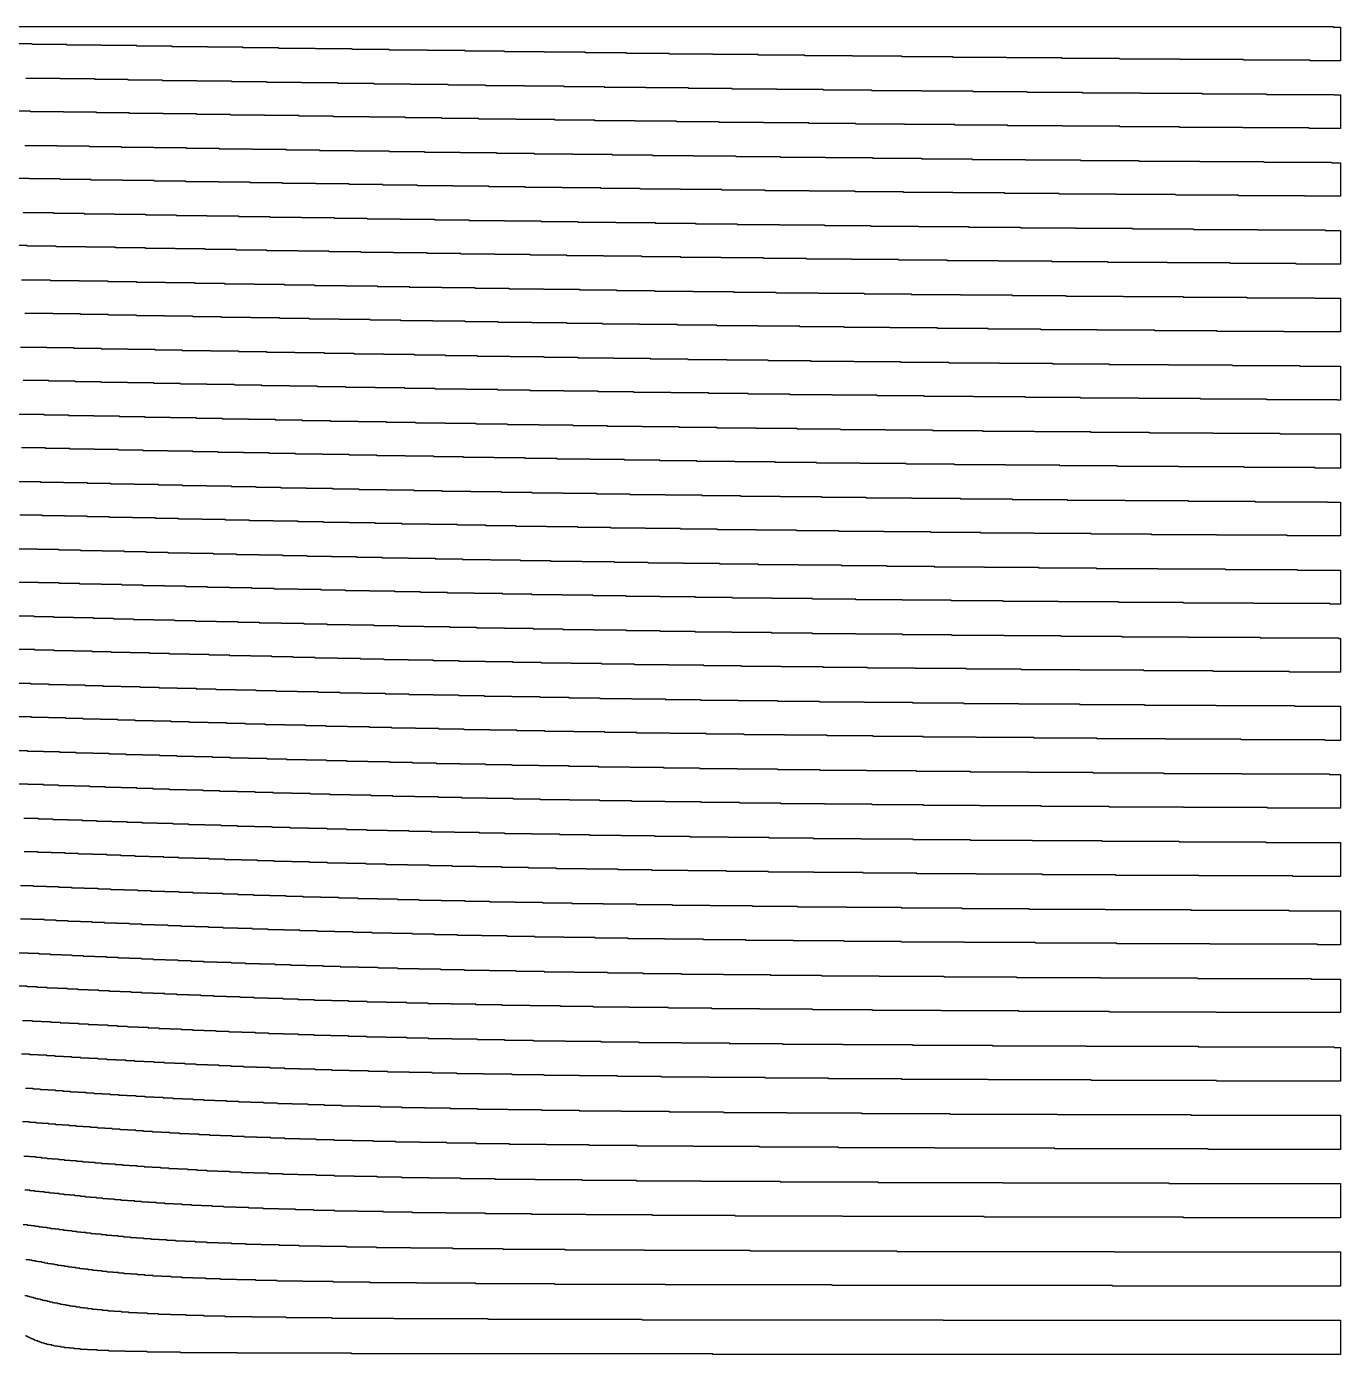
# Model space of a CAD drawing. Extents: x 600 to 5400, y 600 to 5400.
# Drawn here: x 3055 to 5400, y 3030 to 5400 of the extents above; entities that cross this region are included whole.
import ezdxf

# ---------------------------------------------------------------- set-up
doc = ezdxf.new("R2010")
doc.units = 0
doc.layers.add('LG_20_ZP600_INV_LG', color=5, linetype='CONTINUOUS')

msp = doc.modelspace()

# ---------------------------------------------------------------- linework, layer by layer
at = {"layer": 'LG_20_ZP600_INV_LG'}
for points in [[(606, 5400), (5387, 5400), (5387, 5399), (5400, 5399), (5400, 5339), (5346, 5339), (5346, 5340), (5227, 5340), (5227, 5341), (5114, 5341), (5114, 5342), (5006, 5342), (5006, 5343), (4903, 5343), (4903, 5344), (4804, 5344), (4804, 5345), (4709, 5345), (4709, 5346), (4617, 5346), (4617, 5347), (4529, 5347), (4529, 5348), (4444, 5348), (4444, 5349), (4361, 5349), (4361, 5350), (4280, 5350), (4280, 5351), (4202, 5351), (4202, 5352), (4126, 5352), (4126, 5353), (4052, 5353), (4052, 5354), (3979, 5354), (3979, 5355), (3908, 5355), (3908, 5356), (3838, 5356), (3838, 5357), (3770, 5357), (3770, 5358), (3702, 5358), (3702, 5359), (3636, 5359), (3636, 5360), (3570, 5360), (3570, 5361), (3505, 5361), (3505, 5362), (3441, 5362), (3441, 5363), (3378, 5363), (3378, 5364), (3315, 5364), (3315, 5365), (3252, 5365), (3252, 5366), (3189, 5366), (3189, 5367), (3127, 5367), (3127, 5368), (3065, 5368), (3065, 5369), (3003, 5369)], [(3054, 5308), (3115, 5308), (3115, 5307), (3176, 5307), (3176, 5306), (3236, 5306), (3236, 5305), (3297, 5305), (3297, 5304), (3359, 5304), (3359, 5303), (3421, 5303), (3421, 5302), (3483, 5302), (3483, 5301), (3546, 5301), (3546, 5300), (3610, 5300), (3610, 5299), (3675, 5299), (3675, 5298), (3740, 5298), (3740, 5297), (3807, 5297), (3807, 5296), (3874, 5296), (3874, 5295), (3944, 5295), (3944, 5294), (4014, 5294), (4014, 5293), (4086, 5293), (4086, 5292), (4160, 5292), (4160, 5291), (4236, 5291), (4236, 5290), (4314, 5290), (4314, 5289), (4394, 5289), (4394, 5288), (4477, 5288), (4477, 5287), (4563, 5287), (4563, 5286), (4652, 5286), (4652, 5285), (4744, 5285), (4744, 5284), (4840, 5284), (4840, 5283), (4939, 5283), (4939, 5282), (5044, 5282), (5044, 5281), (5153, 5281), (5153, 5280), (5268, 5280), (5268, 5279), (5389, 5279), (5389, 5278), (5400, 5278), (5400, 5218), (5344, 5218), (5344, 5219), (5226, 5219), (5226, 5220), (5113, 5220), (5113, 5221), (5006, 5221), (5006, 5222), (4904, 5222), (4904, 5223), (4806, 5223), (4806, 5224), (4712, 5224), (4712, 5225), (4622, 5225), (4622, 5226), (4535, 5226), (4535, 5227), (4451, 5227), (4451, 5228), (4370, 5228), (4370, 5229), (4291, 5229), (4291, 5230), (4215, 5230), (4215, 5231), (4141, 5231), (4141, 5232), (4069, 5232), (4069, 5233), (3998, 5233), (3998, 5234), (3929, 5234), (3929, 5235), (3862, 5235), (3862, 5236), (3796, 5236), (3796, 5237), (3731, 5237), (3731, 5238), (3667, 5238), (3667, 5239), (3603, 5239), (3603, 5240), (3541, 5240), (3541, 5241), (3480, 5241), (3480, 5242), (3419, 5242), (3419, 5243), (3359, 5243), (3359, 5244), (3299, 5244), (3299, 5245), (3239, 5245), (3239, 5246), (3180, 5246), (3180, 5247), (3121, 5247), (3121, 5248), (3062, 5248), (3062, 5249), (3003, 5249)], [(3052, 5188), (3109, 5188), (3109, 5187), (3167, 5187), (3167, 5186), (3224, 5186), (3224, 5185), (3282, 5185), (3282, 5184), (3340, 5184), (3340, 5183), (3399, 5183), (3399, 5182), (3458, 5182), (3458, 5181), (3518, 5181), (3518, 5180), (3578, 5180), (3578, 5179), (3639, 5179), (3639, 5178), (3702, 5178), (3702, 5177), (3765, 5177), (3765, 5176), (3829, 5176), (3829, 5175), (3894, 5175), (3894, 5174), (3961, 5174), (3961, 5173), (4030, 5173), (4030, 5172), (4100, 5172), (4100, 5171), (4172, 5171), (4172, 5170), (4245, 5170), (4245, 5169), (4321, 5169), (4321, 5168), (4400, 5168), (4400, 5167), (4481, 5167), (4481, 5166), (4565, 5166), (4565, 5165), (4652, 5165), (4652, 5164), (4743, 5164), (4743, 5163), (4838, 5163), (4838, 5162), (4936, 5162), (4936, 5161), (5040, 5161), (5040, 5160), (5149, 5160), (5149, 5159), (5263, 5159), (5263, 5158), (5384, 5158), (5384, 5157), (5400, 5157), (5400, 5097), (5336, 5097), (5336, 5098), (5218, 5098), (5218, 5099), (5106, 5099), (5106, 5100), (4999, 5100), (4999, 5101), (4898, 5101), (4898, 5102), (4801, 5102), (4801, 5103), (4708, 5103), (4708, 5104), (4620, 5104), (4620, 5105), (4534, 5105), (4534, 5106), (4452, 5106), (4452, 5107), (4373, 5107), (4373, 5108), (4296, 5108), (4296, 5109), (4222, 5109), (4222, 5110), (4150, 5110), (4150, 5111), (4080, 5111), (4080, 5112), (4011, 5112), (4011, 5113), (3945, 5113), (3945, 5114), (3880, 5114), (3880, 5115), (3816, 5115), (3816, 5116), (3753, 5116), (3753, 5117), (3691, 5117), (3691, 5118), (3631, 5118), (3631, 5119), (3571, 5119), (3571, 5120), (3512, 5120), (3512, 5121), (3454, 5121), (3454, 5122), (3397, 5122), (3397, 5123), (3339, 5123), (3339, 5124), (3283, 5124), (3283, 5125), (3227, 5125), (3227, 5126), (3170, 5126), (3170, 5127), (3115, 5127), (3115, 5128), (3059, 5128), (3059, 5129), (3003, 5129)], [(3049, 5068), (3103, 5068), (3103, 5067), (3158, 5067), (3158, 5066), (3212, 5066), (3212, 5065), (3267, 5065), (3267, 5064), (3322, 5064), (3322, 5063), (3377, 5063), (3377, 5062), (3433, 5062), (3433, 5061), (3489, 5061), (3489, 5060), (3546, 5060), (3546, 5059), (3604, 5059), (3604, 5058), (3663, 5058), (3663, 5057), (3723, 5057), (3723, 5056), (3783, 5056), (3783, 5055), (3845, 5055), (3845, 5054), (3908, 5054), (3908, 5053), (3973, 5053), (3973, 5052), (4039, 5052), (4039, 5051), (4107, 5051), (4107, 5050), (4177, 5050), (4177, 5049), (4249, 5049), (4249, 5048), (4323, 5048), (4323, 5047), (4399, 5047), (4399, 5046), (4479, 5046), (4479, 5045), (4561, 5045), (4561, 5044), (4647, 5044), (4647, 5043), (4736, 5043), (4736, 5042), (4829, 5042), (4829, 5041), (4927, 5041), (4927, 5040), (5029, 5040), (5029, 5039), (5138, 5039), (5138, 5038), (5252, 5038), (5252, 5037), (5373, 5037), (5373, 5036), (5400, 5036), (5400, 4976), (5321, 4976), (5321, 4977), (5203, 4977), (5203, 4978), (5091, 4978), (5091, 4979), (4985, 4979), (4985, 4980), (4885, 4980), (4885, 4981), (4790, 4981), (4790, 4982), (4698, 4982), (4698, 4983), (4611, 4983), (4611, 4984), (4528, 4984), (4528, 4985), (4447, 4985), (4447, 4986), (4370, 4986), (4370, 4987), (4295, 4987), (4295, 4988), (4223, 4988), (4223, 4989), (4153, 4989), (4153, 4990), (4085, 4990), (4085, 4991), (4019, 4991), (4019, 4992), (3954, 4992), (3954, 4993), (3891, 4993), (3891, 4994), (3830, 4994), (3830, 4995), (3770, 4995), (3770, 4996), (3710, 4996), (3710, 4997), (3652, 4997), (3652, 4998), (3595, 4998), (3595, 4999), (3539, 4999), (3539, 5000), (3484, 5000), (3484, 5001), (3429, 5001), (3429, 5002), (3374, 5002), (3374, 5003), (3320, 5003), (3320, 5004), (3267, 5004), (3267, 5005), (3214, 5005), (3214, 5006), (3161, 5006), (3161, 5007), (3108, 5007), (3108, 5008), (3056, 5008), (3056, 5009), (3003, 5009)], [(3046, 4948), (3097, 4948), (3097, 4947), (3149, 4947), (3149, 4946), (3200, 4946), (3200, 4945), (3251, 4945), (3251, 4944), (3303, 4944), (3303, 4943), (3355, 4943), (3355, 4942), (3408, 4942), (3408, 4941), (3461, 4941), (3461, 4940), (3515, 4940), (3515, 4939), (3569, 4939), (3569, 4938), (3624, 4938), (3624, 4937), (3681, 4937), (3681, 4936), (3738, 4936), (3738, 4935), (3796, 4935), (3796, 4934), (3855, 4934), (3855, 4933), (3916, 4933), (3916, 4932), (3978, 4932), (3978, 4931), (4042, 4931), (4042, 4930), (4108, 4930), (4108, 4929), (4176, 4929), (4176, 4928), (4245, 4928), (4245, 4927), (4317, 4927), (4317, 4926), (4392, 4926), (4392, 4925), (4469, 4925), (4469, 4924), (4550, 4924), (4550, 4923), (4634, 4923), (4634, 4922), (4722, 4922), (4722, 4921), (4814, 4921), (4814, 4920), (4910, 4920), (4910, 4919), (5012, 4919), (5012, 4918), (5119, 4918), (5119, 4917), (5233, 4917), (5233, 4916), (5354, 4916), (5354, 4915), (5400, 4915), (5400, 4855), (5299, 4855), (5299, 4856), (5180, 4856), (5180, 4857), (5069, 4857), (5069, 4858), (4965, 4858), (4965, 4859), (4865, 4859), (4865, 4860), (4771, 4860), (4771, 4861), (4681, 4861), (4681, 4862), (4596, 4862), (4596, 4863), (4514, 4863), (4514, 4864), (4435, 4864), (4435, 4865), (4360, 4865), (4360, 4866), (4287, 4866), (4287, 4867), (4217, 4867), (4217, 4868), (4149, 4868), (4149, 4869), (4083, 4869), (4083, 4870), (4019, 4870), (4019, 4871), (3957, 4871), (3957, 4872), (3897, 4872), (3897, 4873), (3838, 4873), (3838, 4874), (3780, 4874), (3780, 4875), (3723, 4875), (3723, 4876), (3668, 4876), (3668, 4877), (3613, 4877), (3613, 4878), (3560, 4878), (3560, 4879), (3507, 4879), (3507, 4880), (3455, 4880), (3455, 4881), (3403, 4881), (3403, 4882), (3352, 4882), (3352, 4883), (3301, 4883), (3301, 4884), (3251, 4884), (3251, 4885), (3201, 4885), (3201, 4886), (3151, 4886), (3151, 4887), (3102, 4887), (3102, 4888), (3052, 4888)], [(3044, 4828), (3091, 4828), (3091, 4827), (3139, 4827), (3139, 4826), (3188, 4826), (3188, 4825), (3236, 4825), (3236, 4824), (3284, 4824), (3284, 4823), (3333, 4823), (3333, 4822), (3383, 4822), (3383, 4821), (3433, 4821), (3433, 4820), (3483, 4820), (3483, 4819), (3534, 4819), (3534, 4818), (3586, 4818), (3586, 4817), (3639, 4817), (3639, 4816), (3692, 4816), (3692, 4815), (3747, 4815), (3747, 4814), (3802, 4814), (3802, 4813), (3859, 4813), (3859, 4812), (3918, 4812), (3918, 4811), (3978, 4811), (3978, 4810), (4039, 4810), (4039, 4809), (4103, 4809), (4103, 4808), (4168, 4808), (4168, 4807), (4235, 4807), (4235, 4806), (4305, 4806), (4305, 4805), (4378, 4805), (4378, 4804), (4454, 4804), (4454, 4803), (4532, 4803), (4532, 4802), (4615, 4802), (4615, 4801), (4701, 4801), (4701, 4800), (4791, 4800), (4791, 4799), (4886, 4799), (4886, 4798), (4987, 4798), (4987, 4797), (5093, 4797), (5093, 4796), (5207, 4796), (5207, 4795), (5327, 4795), (5327, 4794), (5400, 4794), (5400, 4733), (5394, 4733), (5394, 4734), (5268, 4734), (5268, 4735), (5150, 4735), (5150, 4736), (5040, 4736), (5040, 4737), (4936, 4737), (4936, 4738), (4838, 4738), (4838, 4739), (4745, 4739), (4745, 4740), (4657, 4740), (4657, 4741), (4573, 4741), (4573, 4742), (4493, 4742), (4493, 4743), (4417, 4743), (4417, 4744), (4343, 4744), (4343, 4745), (4273, 4745), (4273, 4746), (4205, 4746), (4205, 4747), (4139, 4747), (4139, 4748), (4075, 4748), (4075, 4749), (4014, 4749), (4014, 4750), (3954, 4750), (3954, 4751), (3896, 4751), (3896, 4752), (3839, 4752), (3839, 4753), (3784, 4753), (3784, 4754), (3730, 4754), (3730, 4755), (3677, 4755), (3677, 4756), (3625, 4756), (3625, 4757), (3574, 4757), (3574, 4758), (3524, 4758), (3524, 4759), (3475, 4759), (3475, 4760), (3426, 4760), (3426, 4761), (3377, 4761), (3377, 4762), (3330, 4762), (3330, 4763), (3282, 4763), (3282, 4764), (3235, 4764), (3235, 4765), (3188, 4765), (3188, 4766), (3142, 4766), (3142, 4767), (3095, 4767), (3095, 4768), (3049, 4768)], [(3041, 4708), (3086, 4708), (3086, 4707), (3130, 4707), (3130, 4706), (3175, 4706), (3175, 4705), (3220, 4705), (3220, 4704), (3266, 4704), (3266, 4703), (3312, 4703), (3312, 4702), (3358, 4702), (3358, 4701), (3404, 4701), (3404, 4700), (3451, 4700), (3451, 4699), (3499, 4699), (3499, 4698), (3547, 4698), (3547, 4697), (3597, 4697), (3597, 4696), (3647, 4696), (3647, 4695), (3697, 4695), (3697, 4694), (3749, 4694), (3749, 4693), (3803, 4693), (3803, 4692), (3857, 4692), (3857, 4691), (3913, 4691), (3913, 4690), (3970, 4690), (3970, 4689), (4030, 4689), (4030, 4688), (4091, 4688), (4091, 4687), (4154, 4687), (4154, 4686), (4219, 4686), (4219, 4685), (4287, 4685), (4287, 4684), (4357, 4684), (4357, 4683), (4430, 4683), (4430, 4682), (4507, 4682), (4507, 4681), (4588, 4681), (4588, 4680), (4672, 4680), (4672, 4679), (4761, 4679), (4761, 4678), (4854, 4678), (4854, 4677), (4954, 4677), (4954, 4676), (5059, 4676), (5059, 4675), (5172, 4675), (5172, 4674), (5292, 4674), (5292, 4673), (5400, 4673), (5400, 4612), (5354, 4612), (5354, 4613), (5228, 4613), (5228, 4614), (5111, 4614), (5111, 4615), (5002, 4615), (5002, 4616), (4899, 4616), (4899, 4617), (4802, 4617), (4802, 4618), (4711, 4618), (4711, 4619), (4625, 4619), (4625, 4620), (4543, 4620), (4543, 4621), (4465, 4621), (4465, 4622), (4391, 4622), (4391, 4623), (4319, 4623), (4319, 4624), (4251, 4624), (4251, 4625), (4185, 4625), (4185, 4626), (4122, 4626), (4122, 4627), (4061, 4627), (4061, 4628), (4002, 4628), (4002, 4629), (3945, 4629), (3945, 4630), (3889, 4630), (3889, 4631), (3835, 4631), (3835, 4632), (3782, 4632), (3782, 4633), (3731, 4633), (3731, 4634), (3680, 4634), (3680, 4635), (3631, 4635), (3631, 4636), (3583, 4636), (3583, 4637), (3535, 4637), (3535, 4638), (3488, 4638), (3488, 4639), (3442, 4639), (3442, 4640), (3397, 4640), (3397, 4641), (3352, 4641), (3352, 4642), (3307, 4642), (3307, 4643), (3263, 4643), (3263, 4644), (3219, 4644), (3219, 4645), (3176, 4645), (3176, 4646), (3132, 4646), (3132, 4647), (3089, 4647), (3089, 4648), (3046, 4648)], [(3038, 4588), (3080, 4588), (3080, 4587), (3121, 4587), (3121, 4586), (3163, 4586), (3163, 4585), (3205, 4585), (3205, 4584), (3247, 4584), (3247, 4583), (3290, 4583), (3290, 4582), (3333, 4582), (3333, 4581), (3376, 4581), (3376, 4580), (3420, 4580), (3420, 4579), (3464, 4579), (3464, 4578), (3509, 4578), (3509, 4577), (3554, 4577), (3554, 4576), (3601, 4576), (3601, 4575), (3648, 4575), (3648, 4574), (3697, 4574), (3697, 4573), (3746, 4573), (3746, 4572), (3796, 4572), (3796, 4571), (3848, 4571), (3848, 4570), (3902, 4570), (3902, 4569), (3957, 4569), (3957, 4568), (4013, 4568), (4013, 4567), (4072, 4567), (4072, 4566), (4132, 4566), (4132, 4565), (4195, 4565), (4195, 4564), (4260, 4564), (4260, 4563), (4329, 4563), (4329, 4562), (4400, 4562), (4400, 4561), (4474, 4561), (4474, 4560), (4553, 4560), (4553, 4559), (4635, 4559), (4635, 4558), (4722, 4558), (4722, 4557), (4814, 4557), (4814, 4556), (4912, 4556), (4912, 4555), (5016, 4555), (5016, 4554), (5128, 4554), (5128, 4553), (5248, 4553), (5248, 4552), (5377, 4552), (5377, 4551), (5400, 4551), (5400, 4491), (5305, 4491), (5305, 4492), (5179, 4492), (5179, 4493), (5063, 4493), (5063, 4494), (4955, 4494), (4955, 4495), (4853, 4495), (4853, 4496), (4758, 4496), (4758, 4497), (4669, 4497), (4669, 4498), (4585, 4498), (4585, 4499), (4505, 4499), (4505, 4500), (4429, 4500), (4429, 4501), (4357, 4501), (4357, 4502), (4288, 4502), (4288, 4503), (4222, 4503), (4222, 4504), (4159, 4504), (4159, 4505), (4098, 4505), (4098, 4506), (4039, 4506), (4039, 4507), (3983, 4507), (3983, 4508), (3928, 4508), (3928, 4509), (3875, 4509), (3875, 4510), (3824, 4510), (3824, 4511), (3774, 4511), (3774, 4512), (3725, 4512), (3725, 4513), (3677, 4513), (3677, 4514), (3631, 4514), (3631, 4515), (3585, 4515), (3585, 4516), (3540, 4516), (3540, 4517), (3496, 4517), (3496, 4518), (3453, 4518), (3453, 4519), (3410, 4519), (3410, 4520), (3368, 4520), (3368, 4521), (3326, 4521), (3326, 4522), (3285, 4522), (3285, 4523), (3244, 4523), (3244, 4524), (3203, 4524), (3203, 4525), (3163, 4525), (3163, 4526), (3123, 4526), (3123, 4527), (3083, 4527), (3083, 4528), (3043, 4528)], [(3035, 4468), (3074, 4468), (3074, 4467), (3112, 4467), (3112, 4466), (3151, 4466), (3151, 4465), (3190, 4465), (3190, 4464), (3229, 4464), (3229, 4463), (3268, 4463), (3268, 4462), (3307, 4462), (3307, 4461), (3347, 4461), (3347, 4460), (3388, 4460), (3388, 4459), (3429, 4459), (3429, 4458), (3470, 4458), (3470, 4457), (3512, 4457), (3512, 4456), (3555, 4456), (3555, 4455), (3599, 4455), (3599, 4454), (3644, 4454), (3644, 4453), (3689, 4453), (3689, 4452), (3736, 4452), (3736, 4451), (3784, 4451), (3784, 4450), (3833, 4450), (3833, 4449), (3883, 4449), (3883, 4448), (3936, 4448), (3936, 4447), (3990, 4447), (3990, 4446), (4046, 4446), (4046, 4445), (4104, 4445), (4104, 4444), (4164, 4444), (4164, 4443), (4227, 4443), (4227, 4442), (4292, 4442), (4292, 4441), (4361, 4441), (4361, 4440), (4433, 4440), (4433, 4439), (4509, 4439), (4509, 4438), (4590, 4438), (4590, 4437), (4675, 4437), (4675, 4436), (4765, 4436), (4765, 4435), (4861, 4435), (4861, 4434), (4964, 4434), (4964, 4433), (5074, 4433), (5074, 4432), (5194, 4432), (5194, 4431), (5323, 4431), (5323, 4430), (5400, 4430), (5400, 4369), (5381, 4369), (5381, 4370), (5245, 4370), (5245, 4371), (5120, 4371), (5120, 4372), (5004, 4372), (5004, 4373), (4897, 4373), (4897, 4374), (4798, 4374), (4798, 4375), (4705, 4375), (4705, 4376), (4618, 4376), (4618, 4377), (4535, 4377), (4535, 4378), (4458, 4378), (4458, 4379), (4385, 4379), (4385, 4380), (4315, 4380), (4315, 4381), (4249, 4381), (4249, 4382), (4185, 4382), (4185, 4383), (4125, 4383), (4125, 4384), (4066, 4384), (4066, 4385), (4011, 4385), (4011, 4386), (3957, 4386), (3957, 4387), (3905, 4387), (3905, 4388), (3854, 4388), (3854, 4389), (3806, 4389), (3806, 4390), (3758, 4390), (3758, 4391), (3712, 4391), (3712, 4392), (3667, 4392), (3667, 4393), (3624, 4393), (3624, 4394), (3581, 4394), (3581, 4395), (3539, 4395), (3539, 4396), (3497, 4396), (3497, 4397), (3457, 4397), (3457, 4398), (3417, 4398), (3417, 4399), (3378, 4399), (3378, 4400), (3339, 4400), (3339, 4401), (3301, 4401), (3301, 4402), (3263, 4402), (3263, 4403), (3225, 4403), (3225, 4404), (3188, 4404), (3188, 4405), (3150, 4405), (3150, 4406), (3113, 4406), (3113, 4407), (3076, 4407), (3076, 4408), (3039, 4408)], [(3033, 4348), (3068, 4348), (3068, 4347), (3103, 4347), (3103, 4346), (3139, 4346), (3139, 4345), (3174, 4345), (3174, 4344), (3210, 4344), (3210, 4343), (3246, 4343), (3246, 4342), (3282, 4342), (3282, 4341), (3319, 4341), (3319, 4340), (3356, 4340), (3356, 4339), (3394, 4339), (3394, 4338), (3432, 4338), (3432, 4337), (3470, 4337), (3470, 4336), (3510, 4336), (3510, 4335), (3550, 4335), (3550, 4334), (3591, 4334), (3591, 4333), (3632, 4333), (3632, 4332), (3675, 4332), (3675, 4331), (3719, 4331), (3719, 4330), (3764, 4330), (3764, 4329), (3810, 4329), (3810, 4328), (3858, 4328), (3858, 4327), (3908, 4327), (3908, 4326), (3959, 4326), (3959, 4325), (4012, 4325), (4012, 4324), (4067, 4324), (4067, 4323), (4125, 4323), (4125, 4322), (4185, 4322), (4185, 4321), (4248, 4321), (4248, 4320), (4314, 4320), (4314, 4319), (4384, 4319), (4384, 4318), (4457, 4318), (4457, 4317), (4535, 4317), (4535, 4316), (4618, 4316), (4618, 4315), (4706, 4315), (4706, 4314), (4800, 4314), (4800, 4313), (4901, 4313), (4901, 4312), (5010, 4312), (5010, 4311), (5128, 4311), (5128, 4310), (5257, 4310), (5257, 4309), (5397, 4309), (5397, 4308), (5400, 4308), (5400, 4248), (5309, 4248), (5309, 4249), (5173, 4249), (5173, 4250), (5049, 4250), (5049, 4251), (4935, 4251), (4935, 4252), (4830, 4252), (4830, 4253), (4732, 4253), (4732, 4254), (4641, 4254), (4641, 4255), (4556, 4255), (4556, 4256), (4477, 4256), (4477, 4257), (4402, 4257), (4402, 4258), (4331, 4258), (4331, 4259), (4264, 4259), (4264, 4260), (4201, 4260), (4201, 4261), (4140, 4261), (4140, 4262), (4082, 4262), (4082, 4263), (4027, 4263), (4027, 4264), (3974, 4264), (3974, 4265), (3923, 4265), (3923, 4266), (3874, 4266), (3874, 4267), (3827, 4267), (3827, 4268), (3781, 4268), (3781, 4269), (3736, 4269), (3736, 4270), (3693, 4270), (3693, 4271), (3651, 4271), (3651, 4272), (3610, 4272), (3610, 4273), (3570, 4273), (3570, 4274), (3531, 4274), (3531, 4275), (3493, 4275), (3493, 4276), (3455, 4276), (3455, 4277), (3418, 4277), (3418, 4278), (3381, 4278), (3381, 4279), (3346, 4279), (3346, 4280), (3310, 4280), (3310, 4281), (3275, 4281), (3275, 4282), (3240, 4282), (3240, 4283), (3206, 4283), (3206, 4284), (3172, 4284), (3172, 4285), (3138, 4285), (3138, 4286), (3104, 4286), (3104, 4287), (3070, 4287), (3070, 4288), (3036, 4288)], [(3030, 4228), (3062, 4228), (3062, 4227), (3094, 4227), (3094, 4226), (3126, 4226), (3126, 4225), (3159, 4225), (3159, 4224), (3191, 4224), (3191, 4223), (3224, 4223), (3224, 4222), (3257, 4222), (3257, 4221), (3291, 4221), (3291, 4220), (3324, 4220), (3324, 4219), (3358, 4219), (3358, 4218), (3393, 4218), (3393, 4217), (3428, 4217), (3428, 4216), (3464, 4216), (3464, 4215), (3500, 4215), (3500, 4214), (3538, 4214), (3538, 4213), (3575, 4213), (3575, 4212), (3614, 4212), (3614, 4211), (3654, 4211), (3654, 4210), (3695, 4210), (3695, 4209), (3737, 4209), (3737, 4208), (3781, 4208), (3781, 4207), (3826, 4207), (3826, 4206), (3872, 4206), (3872, 4205), (3921, 4205), (3921, 4204), (3971, 4204), (3971, 4203), (4023, 4203), (4023, 4202), (4078, 4202), (4078, 4201), (4135, 4201), (4135, 4200), (4195, 4200), (4195, 4199), (4258, 4199), (4258, 4198), (4325, 4198), (4325, 4197), (4395, 4197), (4395, 4196), (4470, 4196), (4470, 4195), (4550, 4195), (4550, 4194), (4636, 4194), (4636, 4193), (4727, 4193), (4727, 4192), (4826, 4192), (4826, 4191), (4934, 4191), (4934, 4190), (5050, 4190), (5050, 4189), (5178, 4189), (5178, 4188), (5318, 4188), (5318, 4187), (5400, 4187), (5400, 4126), (5373, 4126), (5373, 4127), (5223, 4127), (5223, 4128), (5088, 4128), (5088, 4129), (4965, 4129), (4965, 4130), (4853, 4130), (4853, 4131), (4750, 4131), (4750, 4132), (4655, 4132), (4655, 4133), (4566, 4133), (4566, 4134), (4484, 4134), (4484, 4135), (4408, 4135), (4408, 4136), (4336, 4136), (4336, 4137), (4268, 4137), (4268, 4138), (4204, 4138), (4204, 4139), (4144, 4139), (4144, 4140), (4087, 4140), (4087, 4141), (4032, 4141), (4032, 4142), (3980, 4142), (3980, 4143), (3930, 4143), (3930, 4144), (3882, 4144), (3882, 4145), (3836, 4145), (3836, 4146), (3791, 4146), (3791, 4147), (3749, 4147), (3749, 4148), (3707, 4148), (3707, 4149), (3667, 4149), (3667, 4150), (3628, 4150), (3628, 4151), (3590, 4151), (3590, 4152), (3553, 4152), (3553, 4153), (3516, 4153), (3516, 4154), (3481, 4154), (3481, 4155), (3446, 4155), (3446, 4156), (3412, 4156), (3412, 4157), (3379, 4157), (3379, 4158), (3346, 4158), (3346, 4159), (3313, 4159), (3313, 4160), (3281, 4160), (3281, 4161), (3249, 4161), (3249, 4162), (3218, 4162), (3218, 4163), (3187, 4163), (3187, 4164), (3156, 4164), (3156, 4165), (3125, 4165), (3125, 4166), (3094, 4166), (3094, 4167), (3064, 4167), (3064, 4168), (3033, 4168)], [(3027, 4108), (3056, 4108), (3056, 4107), (3085, 4107), (3085, 4106), (3114, 4106), (3114, 4105), (3143, 4105), (3143, 4104), (3173, 4104), (3173, 4103), (3202, 4103), (3202, 4102), (3232, 4102), (3232, 4101), (3262, 4101), (3262, 4100), (3292, 4100), (3292, 4099), (3323, 4099), (3323, 4098), (3354, 4098), (3354, 4097), (3386, 4097), (3386, 4096), (3418, 4096), (3418, 4095), (3451, 4095), (3451, 4094), (3484, 4094), (3484, 4093), (3519, 4093), (3519, 4092), (3554, 4092), (3554, 4091), (3590, 4091), (3590, 4090), (3626, 4090), (3626, 4089), (3664, 4089), (3664, 4088), (3703, 4088), (3703, 4087), (3744, 4087), (3744, 4086), (3786, 4086), (3786, 4085), (3829, 4085), (3829, 4084), (3874, 4084), (3874, 4083), (3921, 4083), (3921, 4082), (3970, 4082), (3970, 4081), (4022, 4081), (4022, 4080), (4075, 4080), (4075, 4079), (4132, 4079), (4132, 4078), (4192, 4078), (4192, 4077), (4256, 4077), (4256, 4076), (4323, 4076), (4323, 4075), (4395, 4075), (4395, 4074), (4471, 4074), (4471, 4073), (4554, 4073), (4554, 4072), (4643, 4072), (4643, 4071), (4739, 4071), (4739, 4070), (4844, 4070), (4844, 4069), (4958, 4069), (4958, 4068), (5084, 4068), (5084, 4067), (5224, 4067), (5224, 4066), (5380, 4066), (5380, 4065), (5400, 4065), (5400, 4005), (5270, 4005), (5270, 4006), (5120, 4006), (5120, 4007), (4987, 4007), (4987, 4008), (4866, 4008), (4866, 4009), (4756, 4009), (4756, 4010), (4656, 4010), (4656, 4011), (4564, 4011), (4564, 4012), (4479, 4012), (4479, 4013), (4401, 4013), (4401, 4014), (4328, 4014), (4328, 4015), (4259, 4015), (4259, 4016), (4195, 4016), (4195, 4017), (4135, 4017), (4135, 4018), (4078, 4018), (4078, 4019), (4024, 4019), (4024, 4020), (3972, 4020), (3972, 4021), (3924, 4021), (3924, 4022), (3877, 4022), (3877, 4023), (3832, 4023), (3832, 4024), (3790, 4024), (3790, 4025), (3748, 4025), (3748, 4026), (3709, 4026), (3709, 4027), (3670, 4027), (3670, 4028), (3633, 4028), (3633, 4029), (3597, 4029), (3597, 4030), (3562, 4030), (3562, 4031), (3528, 4031), (3528, 4032), (3495, 4032), (3495, 4033), (3463, 4033), (3463, 4034), (3431, 4034), (3431, 4035), (3400, 4035), (3400, 4036), (3370, 4036), (3370, 4037), (3340, 4037), (3340, 4038), (3310, 4038), (3310, 4039), (3281, 4039), (3281, 4040), (3252, 4040), (3252, 4041), (3224, 4041), (3224, 4042), (3196, 4042), (3196, 4043), (3168, 4043), (3168, 4044), (3140, 4044), (3140, 4045), (3112, 4045), (3112, 4046), (3085, 4046), (3085, 4047), (3057, 4047), (3057, 4048), (3030, 4048)], [(3050, 3987), (3076, 3987), (3076, 3986), (3102, 3986), (3102, 3985), (3128, 3985), (3128, 3984), (3154, 3984), (3154, 3983), (3180, 3983), (3180, 3982), (3207, 3982), (3207, 3981), (3234, 3981), (3234, 3980), (3261, 3980), (3261, 3979), (3288, 3979), (3288, 3978), (3316, 3978), (3316, 3977), (3344, 3977), (3344, 3976), (3373, 3976), (3373, 3975), (3402, 3975), (3402, 3974), (3431, 3974), (3431, 3973), (3462, 3973), (3462, 3972), (3493, 3972), (3493, 3971), (3525, 3971), (3525, 3970), (3558, 3970), (3558, 3969), (3591, 3969), (3591, 3968), (3626, 3968), (3626, 3967), (3662, 3967), (3662, 3966), (3699, 3966), (3699, 3965), (3737, 3965), (3737, 3964), (3777, 3964), (3777, 3963), (3819, 3963), (3819, 3962), (3863, 3962), (3863, 3961), (3908, 3961), (3908, 3960), (3956, 3960), (3956, 3959), (4006, 3959), (4006, 3958), (4060, 3958), (4060, 3957), (4116, 3957), (4116, 3956), (4176, 3956), (4176, 3955), (4239, 3955), (4239, 3954), (4307, 3954), (4307, 3953), (4380, 3953), (4380, 3952), (4459, 3952), (4459, 3951), (4544, 3951), (4544, 3950), (4637, 3950), (4637, 3949), (4739, 3949), (4739, 3948), (4850, 3948), (4850, 3947), (4974, 3947), (4974, 3946), (5112, 3946), (5112, 3945), (5267, 3945), (5267, 3944), (5400, 3944), (5400, 3883), (5315, 3883), (5315, 3884), (5147, 3884), (5147, 3885), (4999, 3885), (4999, 3886), (4868, 3886), (4868, 3887), (4750, 3887), (4750, 3888), (4644, 3888), (4644, 3889), (4548, 3889), (4548, 3890), (4460, 3890), (4460, 3891), (4379, 3891), (4379, 3892), (4304, 3892), (4304, 3893), (4235, 3893), (4235, 3894), (4171, 3894), (4171, 3895), (4111, 3895), (4111, 3896), (4054, 3896), (4054, 3897), (4001, 3897), (4001, 3898), (3951, 3898), (3951, 3899), (3903, 3899), (3903, 3900), (3858, 3900), (3858, 3901), (3815, 3901), (3815, 3902), (3774, 3902), (3774, 3903), (3735, 3903), (3735, 3904), (3697, 3904), (3697, 3905), (3661, 3905), (3661, 3906), (3626, 3906), (3626, 3907), (3592, 3907), (3592, 3908), (3560, 3908), (3560, 3909), (3528, 3909), (3528, 3910), (3497, 3910), (3497, 3911), (3467, 3911), (3467, 3912), (3438, 3912), (3438, 3913), (3409, 3913), (3409, 3914), (3381, 3914), (3381, 3915), (3354, 3915), (3354, 3916), (3327, 3916), (3327, 3917), (3300, 3917), (3300, 3918), (3274, 3918), (3274, 3919), (3249, 3919), (3249, 3920), (3223, 3920), (3223, 3921), (3198, 3921), (3198, 3922), (3173, 3922), (3173, 3923), (3148, 3923), (3148, 3924), (3124, 3924), (3124, 3925), (3099, 3925), (3099, 3926), (3075, 3926), (3075, 3927), (3051, 3927)], [(3044, 3867), (3067, 3867), (3067, 3866), (3090, 3866), (3090, 3865), (3112, 3865), (3112, 3864), (3135, 3864), (3135, 3863), (3158, 3863), (3158, 3862), (3182, 3862), (3182, 3861), (3205, 3861), (3205, 3860), (3229, 3860), (3229, 3859), (3253, 3859), (3253, 3858), (3277, 3858), (3277, 3857), (3302, 3857), (3302, 3856), (3327, 3856), (3327, 3855), (3352, 3855), (3352, 3854), (3378, 3854), (3378, 3853), (3405, 3853), (3405, 3852), (3432, 3852), (3432, 3851), (3460, 3851), (3460, 3850), (3489, 3850), (3489, 3849), (3518, 3849), (3518, 3848), (3548, 3848), (3548, 3847), (3580, 3847), (3580, 3846), (3612, 3846), (3612, 3845), (3646, 3845), (3646, 3844), (3681, 3844), (3681, 3843), (3717, 3843), (3717, 3842), (3755, 3842), (3755, 3841), (3795, 3841), (3795, 3840), (3837, 3840), (3837, 3839), (3881, 3839), (3881, 3838), (3927, 3838), (3927, 3837), (3976, 3837), (3976, 3836), (4028, 3836), (4028, 3835), (4084, 3835), (4084, 3834), (4143, 3834), (4143, 3833), (4207, 3833), (4207, 3832), (4275, 3832), (4275, 3831), (4350, 3831), (4350, 3830), (4431, 3830), (4431, 3829), (4519, 3829), (4519, 3828), (4616, 3828), (4616, 3827), (4724, 3827), (4724, 3826), (4844, 3826), (4844, 3825), (4980, 3825), (4980, 3824), (5133, 3824), (5133, 3823), (5308, 3823), (5308, 3822), (5400, 3822), (5400, 3761), (5359, 3761), (5359, 3762), (5167, 3762), (5167, 3763), (5001, 3763), (5001, 3764), (4856, 3764), (4856, 3765), (4729, 3765), (4729, 3766), (4616, 3766), (4616, 3767), (4514, 3767), (4514, 3768), (4423, 3768), (4423, 3769), (4339, 3769), (4339, 3770), (4263, 3770), (4263, 3771), (4194, 3771), (4194, 3772), (4129, 3772), (4129, 3773), (4070, 3773), (4070, 3774), (4014, 3774), (4014, 3775), (3962, 3775), (3962, 3776), (3913, 3776), (3913, 3777), (3867, 3777), (3867, 3778), (3824, 3778), (3824, 3779), (3783, 3779), (3783, 3780), (3744, 3780), (3744, 3781), (3707, 3781), (3707, 3782), (3672, 3782), (3672, 3783), (3638, 3783), (3638, 3784), (3605, 3784), (3605, 3785), (3574, 3785), (3574, 3786), (3543, 3786), (3543, 3787), (3514, 3787), (3514, 3788), (3486, 3788), (3486, 3789), (3458, 3789), (3458, 3790), (3432, 3790), (3432, 3791), (3406, 3791), (3406, 3792), (3380, 3792), (3380, 3793), (3356, 3793), (3356, 3794), (3331, 3794), (3331, 3795), (3308, 3795), (3308, 3796), (3284, 3796), (3284, 3797), (3261, 3797), (3261, 3798), (3239, 3798), (3239, 3799), (3216, 3799), (3216, 3800), (3194, 3800), (3194, 3801), (3172, 3801), (3172, 3802), (3151, 3802), (3151, 3803), (3129, 3803), (3129, 3804), (3108, 3804), (3108, 3805), (3087, 3805), (3087, 3806), (3065, 3806), (3065, 3807), (3044, 3807)], [(3038, 3747), (3058, 3747), (3058, 3746), (3077, 3746), (3077, 3745), (3097, 3745), (3097, 3744), (3117, 3744), (3117, 3743), (3136, 3743), (3136, 3742), (3156, 3742), (3156, 3741), (3177, 3741), (3177, 3740), (3197, 3740), (3197, 3739), (3218, 3739), (3218, 3738), (3238, 3738), (3238, 3737), (3260, 3737), (3260, 3736), (3281, 3736), (3281, 3735), (3303, 3735), (3303, 3734), (3325, 3734), (3325, 3733), (3348, 3733), (3348, 3732), (3371, 3732), (3371, 3731), (3395, 3731), (3395, 3730), (3420, 3730), (3420, 3729), (3445, 3729), (3445, 3728), (3471, 3728), (3471, 3727), (3498, 3727), (3498, 3726), (3526, 3726), (3526, 3725), (3554, 3725), (3554, 3724), (3584, 3724), (3584, 3723), (3615, 3723), (3615, 3722), (3648, 3722), (3648, 3721), (3682, 3721), (3682, 3720), (3717, 3720), (3717, 3719), (3755, 3719), (3755, 3718), (3794, 3718), (3794, 3717), (3836, 3717), (3836, 3716), (3881, 3716), (3881, 3715), (3928, 3715), (3928, 3714), (3979, 3714), (3979, 3713), (4033, 3713), (4033, 3712), (4092, 3712), (4092, 3711), (4155, 3711), (4155, 3710), (4224, 3710), (4224, 3709), (4299, 3709), (4299, 3708), (4382, 3708), (4382, 3707), (4474, 3707), (4474, 3706), (4577, 3706), (4577, 3705), (4692, 3705), (4692, 3704), (4822, 3704), (4822, 3703), (4972, 3703), (4972, 3702), (5145, 3702), (5145, 3701), (5348, 3701), (5348, 3700), (5400, 3700), (5400, 3640), (5178, 3640), (5178, 3641), (4988, 3641), (4988, 3642), (4826, 3642), (4826, 3643), (4687, 3643), (4687, 3644), (4565, 3644), (4565, 3645), (4458, 3645), (4458, 3646), (4363, 3646), (4363, 3647), (4278, 3647), (4278, 3648), (4201, 3648), (4201, 3649), (4131, 3649), (4131, 3650), (4067, 3650), (4067, 3651), (4008, 3651), (4008, 3652), (3954, 3652), (3954, 3653), (3904, 3653), (3904, 3654), (3857, 3654), (3857, 3655), (3813, 3655), (3813, 3656), (3772, 3656), (3772, 3657), (3734, 3657), (3734, 3658), (3697, 3658), (3697, 3659), (3663, 3659), (3663, 3660), (3630, 3660), (3630, 3661), (3599, 3661), (3599, 3662), (3569, 3662), (3569, 3663), (3540, 3663), (3540, 3664), (3513, 3664), (3513, 3665), (3486, 3665), (3486, 3666), (3461, 3666), (3461, 3667), (3436, 3667), (3436, 3668), (3412, 3668), (3412, 3669), (3389, 3669), (3389, 3670), (3366, 3670), (3366, 3671), (3344, 3671), (3344, 3672), (3323, 3672), (3323, 3673), (3302, 3673), (3302, 3674), (3281, 3674), (3281, 3675), (3261, 3675), (3261, 3676), (3242, 3676), (3242, 3677), (3222, 3677), (3222, 3678), (3203, 3678), (3203, 3679), (3184, 3679), (3184, 3680), (3165, 3680), (3165, 3681), (3147, 3681), (3147, 3682), (3128, 3682), (3128, 3683), (3110, 3683), (3110, 3684), (3092, 3684), (3092, 3685), (3074, 3685), (3074, 3686), (3056, 3686), (3056, 3687), (3038, 3687)], [(3048, 3626), (3065, 3626), (3065, 3625), (3081, 3625), (3081, 3624), (3098, 3624), (3098, 3623), (3115, 3623), (3115, 3622), (3131, 3622), (3131, 3621), (3148, 3621), (3148, 3620), (3165, 3620), (3165, 3619), (3182, 3619), (3182, 3618), (3200, 3618), (3200, 3617), (3217, 3617), (3217, 3616), (3235, 3616), (3235, 3615), (3254, 3615), (3254, 3614), (3272, 3614), (3272, 3613), (3291, 3613), (3291, 3612), (3311, 3612), (3311, 3611), (3331, 3611), (3331, 3610), (3351, 3610), (3351, 3609), (3372, 3609), (3372, 3608), (3393, 3608), (3393, 3607), (3416, 3607), (3416, 3606), (3439, 3606), (3439, 3605), (3463, 3605), (3463, 3604), (3487, 3604), (3487, 3603), (3513, 3603), (3513, 3602), (3540, 3602), (3540, 3601), (3568, 3601), (3568, 3600), (3598, 3600), (3598, 3599), (3629, 3599), (3629, 3598), (3662, 3598), (3662, 3597), (3696, 3597), (3696, 3596), (3733, 3596), (3733, 3595), (3772, 3595), (3772, 3594), (3814, 3594), (3814, 3593), (3859, 3593), (3859, 3592), (3908, 3592), (3908, 3591), (3960, 3591), (3960, 3590), (4017, 3590), (4017, 3589), (4080, 3589), (4080, 3588), (4148, 3588), (4148, 3587), (4224, 3587), (4224, 3586), (4309, 3586), (4309, 3585), (4404, 3585), (4404, 3584), (4512, 3584), (4512, 3583), (4636, 3583), (4636, 3582), (4779, 3582), (4779, 3581), (4946, 3581), (4946, 3580), (5146, 3580), (5146, 3579), (5389, 3579), (5389, 3578), (5400, 3578), (5400, 3518), (5179, 3518), (5179, 3519), (4955, 3519), (4955, 3520), (4771, 3520), (4771, 3521), (4617, 3521), (4617, 3522), (4486, 3522), (4486, 3523), (4373, 3523), (4373, 3524), (4274, 3524), (4274, 3525), (4188, 3525), (4188, 3526), (4110, 3526), (4110, 3527), (4041, 3527), (4041, 3528), (3979, 3528), (3979, 3529), (3922, 3529), (3922, 3530), (3870, 3530), (3870, 3531), (3823, 3531), (3823, 3532), (3779, 3532), (3779, 3533), (3738, 3533), (3738, 3534), (3700, 3534), (3700, 3535), (3665, 3535), (3665, 3536), (3631, 3536), (3631, 3537), (3600, 3537), (3600, 3538), (3570, 3538), (3570, 3539), (3542, 3539), (3542, 3540), (3516, 3540), (3516, 3541), (3490, 3541), (3490, 3542), (3466, 3542), (3466, 3543), (3443, 3543), (3443, 3544), (3420, 3544), (3420, 3545), (3399, 3545), (3399, 3546), (3378, 3546), (3378, 3547), (3358, 3547), (3358, 3548), (3338, 3548), (3338, 3549), (3319, 3549), (3319, 3550), (3301, 3550), (3301, 3551), (3283, 3551), (3283, 3552), (3265, 3552), (3265, 3553), (3248, 3553), (3248, 3554), (3232, 3554), (3232, 3555), (3215, 3555), (3215, 3556), (3199, 3556), (3199, 3557), (3183, 3557), (3183, 3558), (3167, 3558), (3167, 3559), (3152, 3559), (3152, 3560), (3136, 3560), (3136, 3561), (3121, 3561), (3121, 3562), (3106, 3562), (3106, 3563), (3091, 3563), (3091, 3564), (3076, 3564), (3076, 3565), (3061, 3565), (3061, 3566), (3046, 3566)], [(3053, 3505), (3066, 3505), (3066, 3504), (3079, 3504), (3079, 3503), (3093, 3503), (3093, 3502), (3106, 3502), (3106, 3501), (3120, 3501), (3120, 3500), (3133, 3500), (3133, 3499), (3147, 3499), (3147, 3498), (3161, 3498), (3161, 3497), (3175, 3497), (3175, 3496), (3190, 3496), (3190, 3495), (3204, 3495), (3204, 3494), (3219, 3494), (3219, 3493), (3234, 3493), (3234, 3492), (3250, 3492), (3250, 3491), (3266, 3491), (3266, 3490), (3282, 3490), (3282, 3489), (3299, 3489), (3299, 3488), (3316, 3488), (3316, 3487), (3334, 3487), (3334, 3486), (3352, 3486), (3352, 3485), (3371, 3485), (3371, 3484), (3391, 3484), (3391, 3483), (3411, 3483), (3411, 3482), (3433, 3482), (3433, 3481), (3455, 3481), (3455, 3480), (3478, 3480), (3478, 3479), (3503, 3479), (3503, 3478), (3529, 3478), (3529, 3477), (3557, 3477), (3557, 3476), (3586, 3476), (3586, 3475), (3617, 3475), (3617, 3474), (3650, 3474), (3650, 3473), (3686, 3473), (3686, 3472), (3724, 3472), (3724, 3471), (3765, 3471), (3765, 3470), (3811, 3470), (3811, 3469), (3860, 3469), (3860, 3468), (3914, 3468), (3914, 3467), (3974, 3467), (3974, 3466), (4041, 3466), (4041, 3465), (4116, 3465), (4116, 3464), (4202, 3464), (4202, 3463), (4299, 3463), (4299, 3462), (4412, 3462), (4412, 3461), (4545, 3461), (4545, 3460), (4703, 3460), (4703, 3459), (4895, 3459), (4895, 3458), (5133, 3458), (5133, 3457), (5400, 3457), (5400, 3396), (5164, 3396), (5164, 3397), (4890, 3397), (4890, 3398), (4676, 3398), (4676, 3399), (4504, 3399), (4504, 3400), (4363, 3400), (4363, 3401), (4245, 3401), (4245, 3402), (4145, 3402), (4145, 3403), (4059, 3403), (4059, 3404), (3983, 3404), (3983, 3405), (3917, 3405), (3917, 3406), (3858, 3406), (3858, 3407), (3805, 3407), (3805, 3408), (3757, 3408), (3757, 3409), (3714, 3409), (3714, 3410), (3674, 3410), (3674, 3411), (3637, 3411), (3637, 3412), (3604, 3412), (3604, 3413), (3572, 3413), (3572, 3414), (3543, 3414), (3543, 3415), (3516, 3415), (3516, 3416), (3491, 3416), (3491, 3417), (3466, 3417), (3466, 3418), (3444, 3418), (3444, 3419), (3422, 3419), (3422, 3420), (3401, 3420), (3401, 3421), (3382, 3421), (3382, 3422), (3363, 3422), (3363, 3423), (3345, 3423), (3345, 3424), (3328, 3424), (3328, 3425), (3311, 3425), (3311, 3426), (3295, 3426), (3295, 3427), (3280, 3427), (3280, 3428), (3264, 3428), (3264, 3429), (3250, 3429), (3250, 3430), (3236, 3430), (3236, 3431), (3222, 3431), (3222, 3432), (3208, 3432), (3208, 3433), (3195, 3433), (3195, 3434), (3182, 3434), (3182, 3435), (3169, 3435), (3169, 3436), (3156, 3436), (3156, 3437), (3144, 3437), (3144, 3438), (3131, 3438), (3131, 3439), (3119, 3439), (3119, 3440), (3107, 3440), (3107, 3441), (3095, 3441), (3095, 3442), (3083, 3442), (3083, 3443), (3072, 3443), (3072, 3444), (3060, 3444), (3060, 3445), (3048, 3445)], [(3050, 3384), (3060, 3384), (3060, 3383), (3071, 3383), (3071, 3382), (3081, 3382), (3081, 3381), (3091, 3381), (3091, 3380), (3101, 3380), (3101, 3379), (3112, 3379), (3112, 3378), (3122, 3378), (3122, 3377), (3133, 3377), (3133, 3376), (3144, 3376), (3144, 3375), (3155, 3375), (3155, 3374), (3166, 3374), (3166, 3373), (3177, 3373), (3177, 3372), (3189, 3372), (3189, 3371), (3201, 3371), (3201, 3370), (3213, 3370), (3213, 3369), (3226, 3369), (3226, 3368), (3238, 3368), (3238, 3367), (3252, 3367), (3252, 3366), (3265, 3366), (3265, 3365), (3279, 3365), (3279, 3364), (3294, 3364), (3294, 3363), (3309, 3363), (3309, 3362), (3325, 3362), (3325, 3361), (3342, 3361), (3342, 3360), (3359, 3360), (3359, 3359), (3377, 3359), (3377, 3358), (3396, 3358), (3396, 3357), (3417, 3357), (3417, 3356), (3438, 3356), (3438, 3355), (3461, 3355), (3461, 3354), (3486, 3354), (3486, 3353), (3512, 3353), (3512, 3352), (3540, 3352), (3540, 3351), (3571, 3351), (3571, 3350), (3604, 3350), (3604, 3349), (3640, 3349), (3640, 3348), (3680, 3348), (3680, 3347), (3724, 3347), (3724, 3346), (3773, 3346), (3773, 3345), (3829, 3345), (3829, 3344), (3891, 3344), (3891, 3343), (3963, 3343), (3963, 3342), (4046, 3342), (4046, 3341), (4143, 3341), (4143, 3340), (4259, 3340), (4259, 3339), (4400, 3339), (4400, 3338), (4575, 3338), (4575, 3337), (4798, 3337), (4798, 3336), (5094, 3336), (5094, 3335), (5400, 3335), (5400, 3274), (5120, 3274), (5120, 3275), (4764, 3275), (4764, 3276), (4511, 3276), (4511, 3277), (4320, 3277), (4320, 3278), (4172, 3278), (4172, 3279), (4053, 3279), (4053, 3280), (3956, 3280), (3956, 3281), (3874, 3281), (3874, 3282), (3804, 3282), (3804, 3283), (3744, 3283), (3744, 3284), (3692, 3284), (3692, 3285), (3646, 3285), (3646, 3286), (3605, 3286), (3605, 3287), (3568, 3287), (3568, 3288), (3535, 3288), (3535, 3289), (3505, 3289), (3505, 3290), (3477, 3290), (3477, 3291), (3452, 3291), (3452, 3292), (3429, 3292), (3429, 3293), (3407, 3293), (3407, 3294), (3386, 3294), (3386, 3295), (3367, 3295), (3367, 3296), (3350, 3296), (3350, 3297), (3333, 3297), (3333, 3298), (3317, 3298), (3317, 3299), (3302, 3299), (3302, 3300), (3287, 3300), (3287, 3301), (3273, 3301), (3273, 3302), (3260, 3302), (3260, 3303), (3248, 3303), (3248, 3304), (3235, 3304), (3235, 3305), (3224, 3305), (3224, 3306), (3212, 3306), (3212, 3307), (3201, 3307), (3201, 3308), (3191, 3308), (3191, 3309), (3180, 3309), (3180, 3310), (3170, 3310), (3170, 3311), (3160, 3311), (3160, 3312), (3151, 3312), (3151, 3313), (3141, 3313), (3141, 3314), (3132, 3314), (3132, 3315), (3122, 3315), (3122, 3316), (3113, 3316), (3113, 3317), (3104, 3317), (3104, 3318), (3096, 3318), (3096, 3319), (3087, 3319), (3087, 3320), (3078, 3320), (3078, 3321), (3070, 3321), (3070, 3322), (3061, 3322), (3061, 3323), (3052, 3323)], [(3049, 3262), (3056, 3262), (3056, 3261), (3063, 3261), (3063, 3260), (3070, 3260), (3070, 3259), (3077, 3259), (3077, 3258), (3084, 3258), (3084, 3257), (3091, 3257), (3091, 3256), (3098, 3256), (3098, 3255), (3106, 3255), (3106, 3254), (3113, 3254), (3113, 3253), (3121, 3253), (3121, 3252), (3128, 3252), (3128, 3251), (3136, 3251), (3136, 3250), (3144, 3250), (3144, 3249), (3152, 3249), (3152, 3248), (3161, 3248), (3161, 3247), (3170, 3247), (3170, 3246), (3178, 3246), (3178, 3245), (3188, 3245), (3188, 3244), (3197, 3244), (3197, 3243), (3207, 3243), (3207, 3242), (3218, 3242), (3218, 3241), (3228, 3241), (3228, 3240), (3240, 3240), (3240, 3239), (3251, 3239), (3251, 3238), (3264, 3238), (3264, 3237), (3277, 3237), (3277, 3236), (3291, 3236), (3291, 3235), (3305, 3235), (3305, 3234), (3321, 3234), (3321, 3233), (3338, 3233), (3338, 3232), (3356, 3232), (3356, 3231), (3376, 3231), (3376, 3230), (3397, 3230), (3397, 3229), (3420, 3229), (3420, 3228), (3446, 3228), (3446, 3227), (3474, 3227), (3474, 3226), (3505, 3226), (3505, 3225), (3541, 3225), (3541, 3224), (3580, 3224), (3580, 3223), (3626, 3223), (3626, 3222), (3679, 3222), (3679, 3221), (3741, 3221), (3741, 3220), (3815, 3220), (3815, 3219), (3905, 3219), (3905, 3218), (4016, 3218), (4016, 3217), (4158, 3217), (4158, 3216), (4346, 3216), (4346, 3215), (4608, 3215), (4608, 3214), (4997, 3214), (4997, 3213), (5400, 3213), (5400, 3152), (4993, 3152), (4993, 3153), (4493, 3153), (4493, 3154), (4195, 3154), (4195, 3155), (3998, 3155), (3998, 3156), (3857, 3156), (3857, 3157), (3751, 3157), (3751, 3158), (3668, 3158), (3668, 3159), (3602, 3159), (3602, 3160), (3548, 3160), (3548, 3161), (3502, 3161), (3502, 3162), (3464, 3162), (3464, 3163), (3430, 3163), (3430, 3164), (3401, 3164), (3401, 3165), (3375, 3165), (3375, 3166), (3352, 3166), (3352, 3167), (3332, 3167), (3332, 3168), (3313, 3168), (3313, 3169), (3296, 3169), (3296, 3170), (3281, 3170), (3281, 3171), (3266, 3171), (3266, 3172), (3253, 3172), (3253, 3173), (3241, 3173), (3241, 3174), (3229, 3174), (3229, 3175), (3219, 3175), (3219, 3176), (3209, 3176), (3209, 3177), (3199, 3177), (3199, 3178), (3190, 3178), (3190, 3179), (3181, 3179), (3181, 3180), (3173, 3180), (3173, 3181), (3165, 3181), (3165, 3182), (3157, 3182), (3157, 3183), (3150, 3183), (3150, 3184), (3143, 3184), (3143, 3185), (3136, 3185), (3136, 3186), (3130, 3186), (3130, 3187), (3123, 3187), (3123, 3188), (3117, 3188), (3117, 3189), (3111, 3189), (3111, 3190), (3105, 3190), (3105, 3191), (3099, 3191), (3099, 3192), (3093, 3192), (3093, 3193), (3087, 3193), (3087, 3194), (3082, 3194), (3082, 3195), (3076, 3195), (3076, 3196), (3071, 3196), (3071, 3197), (3065, 3197), (3065, 3198), (3060, 3198), (3060, 3199), (3054, 3199)], [(3052, 3135), (3056, 3135), (3056, 3134), (3060, 3134), (3060, 3133), (3064, 3133), (3064, 3132), (3067, 3132), (3067, 3131), (3071, 3131), (3071, 3130), (3075, 3130), (3075, 3129), (3079, 3129), (3079, 3128), (3083, 3128), (3083, 3127), (3087, 3127), (3087, 3126), (3092, 3126), (3092, 3125), (3096, 3125), (3096, 3124), (3101, 3124), (3101, 3123), (3105, 3123), (3105, 3122), (3110, 3122), (3110, 3121), (3115, 3121), (3115, 3120), (3120, 3120), (3120, 3119), (3125, 3119), (3125, 3118), (3131, 3118), (3131, 3117), (3137, 3117), (3137, 3116), (3143, 3116), (3143, 3115), (3150, 3115), (3150, 3114), (3157, 3114), (3157, 3113), (3164, 3113), (3164, 3112), (3172, 3112), (3172, 3111), (3181, 3111), (3181, 3110), (3190, 3110), (3190, 3109), (3200, 3109), (3200, 3108), (3211, 3108), (3211, 3107), (3224, 3107), (3224, 3106), (3237, 3106), (3237, 3105), (3253, 3105), (3253, 3104), (3270, 3104), (3270, 3103), (3290, 3103), (3290, 3102), (3312, 3102), (3312, 3101), (3339, 3101), (3339, 3100), (3371, 3100), (3371, 3099), (3409, 3099), (3409, 3098), (3457, 3098), (3457, 3097), (3518, 3097), (3518, 3096), (3599, 3096), (3599, 3095), (3711, 3095), (3711, 3094), (3878, 3094), (3878, 3093), (4153, 3093), (4153, 3092), (4691, 3092), (4691, 3091), (5400, 3091), (5400, 3030), (4280, 3030), (4280, 3031), (3635, 3031), (3635, 3032), (3431, 3032), (3431, 3033), (3330, 3033), (3330, 3034), (3270, 3034), (3270, 3035), (3231, 3035), (3231, 3036), (3202, 3036), (3202, 3037), (3181, 3037), (3181, 3038), (3164, 3038), (3164, 3039), (3151, 3039), (3151, 3040), (3140, 3040), (3140, 3041), (3131, 3041), (3131, 3042), (3123, 3042), (3123, 3043), (3116, 3043), (3116, 3044), (3110, 3044), (3110, 3045), (3104, 3045), (3104, 3046), (3100, 3046), (3100, 3047), (3095, 3047), (3095, 3048), (3091, 3048), (3091, 3049), (3087, 3049), (3087, 3050), (3084, 3050), (3084, 3051), (3081, 3051), (3081, 3052), (3078, 3052), (3078, 3053), (3075, 3053), (3075, 3054), (3072, 3054), (3072, 3055), (3070, 3055), (3070, 3056), (3068, 3056), (3068, 3057), (3065, 3057), (3065, 3058), (3063, 3058), (3063, 3059), (3061, 3059), (3061, 3060), (3059, 3060), (3059, 3061), (3057, 3061), (3057, 3062), (3055, 3062), (3055, 3063), (3053, 3063)]]:
    msp.add_lwpolyline(points, dxfattribs=at)

doc.saveas('drawing.dxf')
